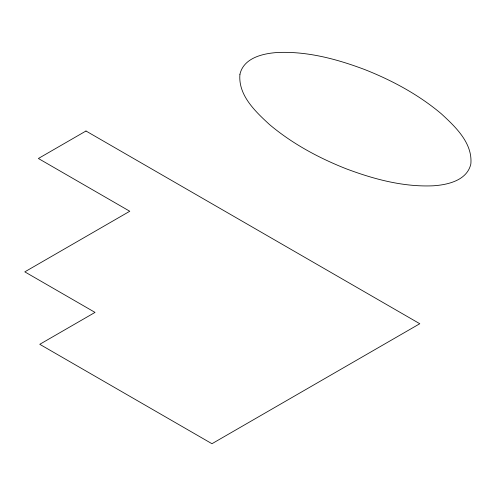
<?xml version="1.0" encoding="UTF-8"?>
<svg xmlns="http://www.w3.org/2000/svg" width="496" height="496" viewBox="0 0 496 496"><rect width="100%" height="100%" fill="white"/><g stroke="black" fill="none" stroke-linecap="round" stroke-linejoin="round"><path stroke-width="0.74" d="M239.934 74.257C237.999 95.244 255.403 111.557 269.526 124.558C292.175 143.642 318.562 157.858 346.016 168.721C373.767 179.18 403.242 187.11 433.138 185.802C447.659 184.878 467.058 180.519 470.84 164.033C472.781 143.046 455.378 126.74 441.248 113.733C418.605 94.655 392.218 80.433 364.765 69.576C337.013 59.117 307.532 51.187 277.636 52.489C263.116 53.413 243.716 57.778 239.934 74.257M85.982 131.006L38.384 158.491L129.772 211.253L24.8 271.858L95.027 312.399L39.767 344.305L211.959 443.715L419.79 323.727L85.982 131.006"/></g></svg>
